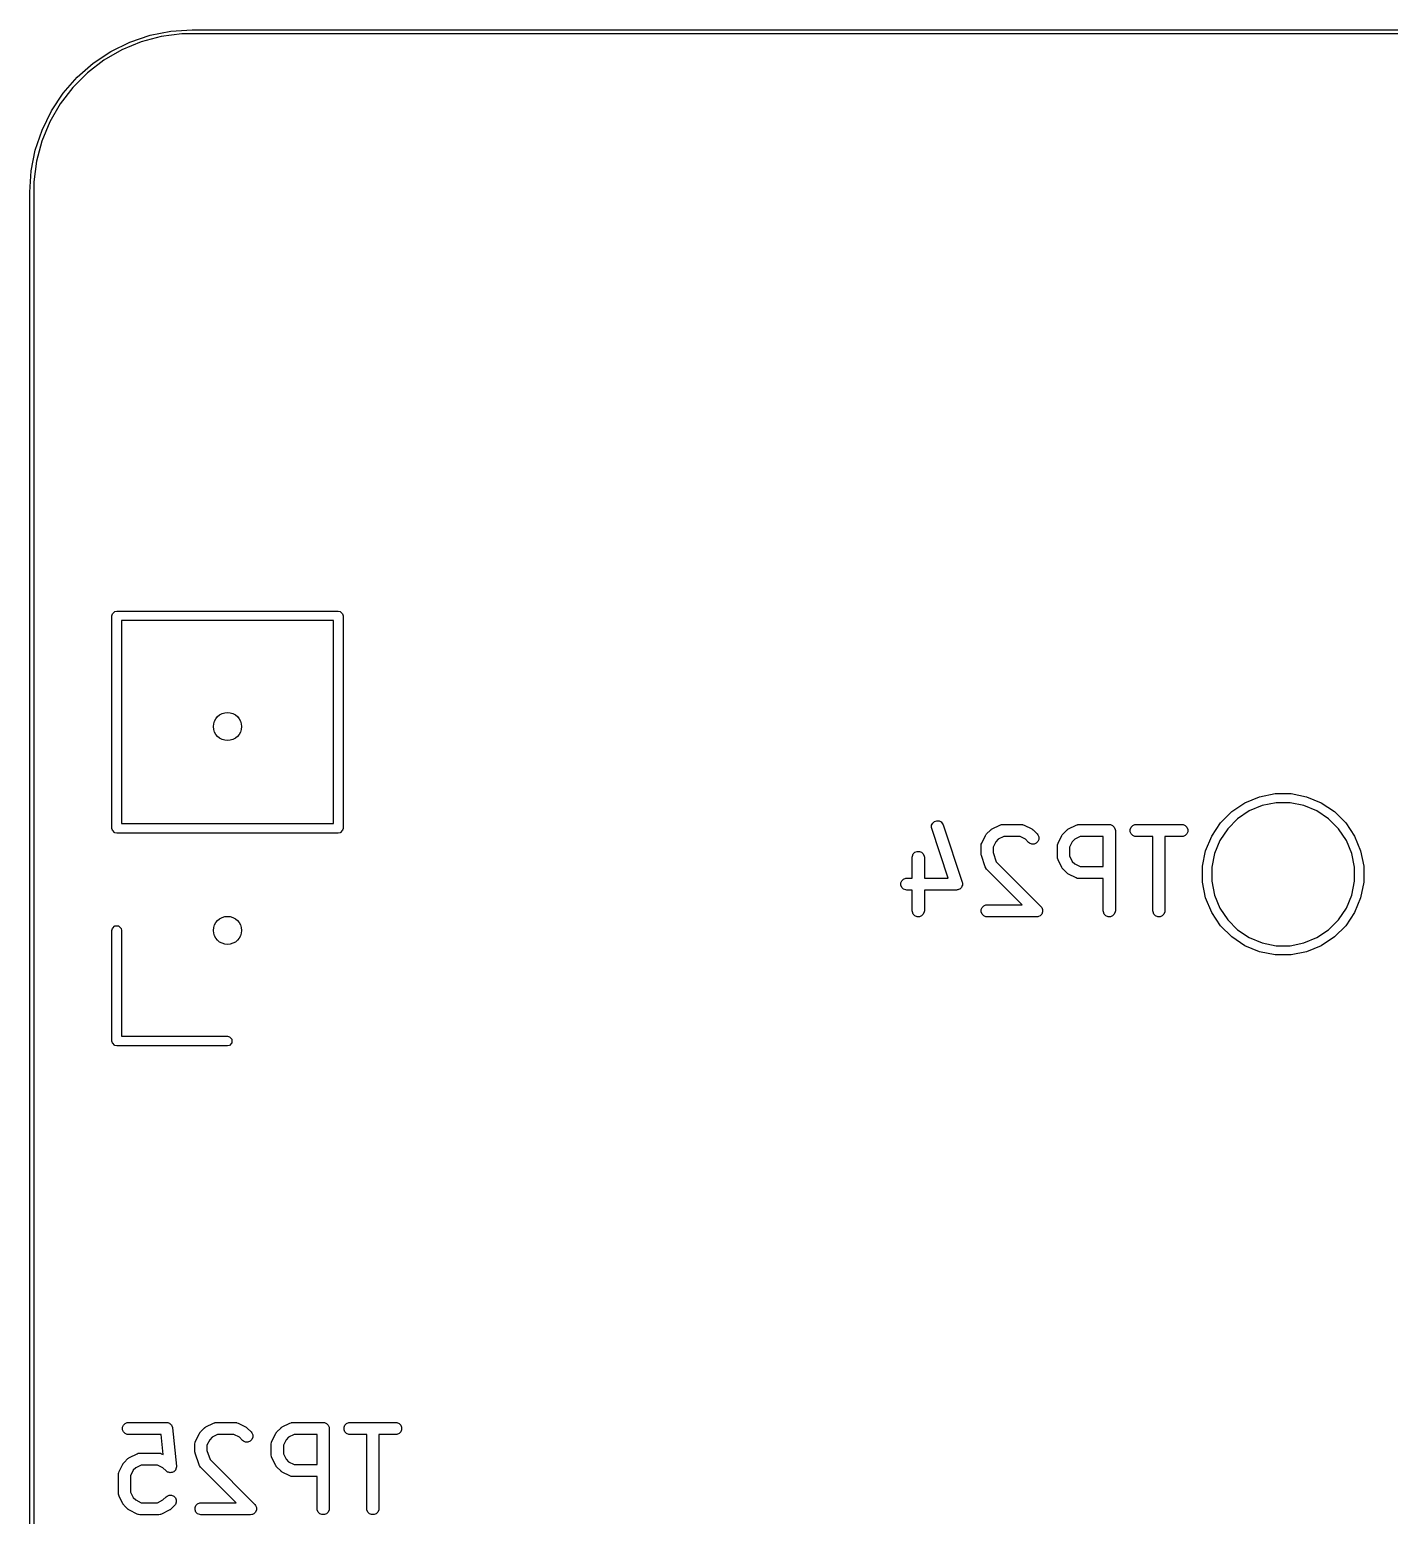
# Model space of a CAD drawing. Header units: millimetres. Extents: x 113.4 to 170.4, y -113 to -74.5.
# Drawn here: x 113.38 to 130.32, y -92.99 to -74.47 of the extents above; entities that cross this region are included whole.
import ezdxf

# ---------------------------------------------------------------- set-up
doc = ezdxf.new("R2010")
doc.units = ezdxf.units.MM
doc.layers.add('B.Silkscreen', color=31, linetype='CONTINUOUS', true_color=0xe8b2a7)

msp = doc.modelspace()

# ---------------------------------------------------------------- linework, layer by layer
at = {"layer": 'B.Silkscreen', "linetype": 'CONTINUOUS'}
for p, q in [((114.625066, -74.629144), (114.875891, -74.544)), ((115.01387, -74.558792), (114.763795, -74.6258)), ((114.875891, -74.544), (115.135684, -74.492324)), ((115.270552, -74.525), (115.01387, -74.558792)), ((115.135684, -74.492324), (115.4, -74.475)), ((115.4, -74.525), (115.270552, -74.525)), ((115.4, -74.475), (168.4, -74.475)), ((168.4, -74.525), (115.4, -74.525)), ((114.167258, -74.893459), (114.3875, -74.746298)), ((114.524605, -74.724875), (114.300394, -74.854323)), ((114.3875, -74.746298), (114.625066, -74.629144)), ((114.763795, -74.6258), (114.524605, -74.724875)), ((113.968108, -75.068108), (114.167258, -74.893459)), ((114.300394, -74.854323), (114.094997, -75.01193)), ((113.793459, -75.267258), (113.968108, -75.068108)), ((114.094997, -75.01193), (113.91193, -75.194997)), ((113.646298, -75.4875), (113.793459, -75.267258)), ((113.91193, -75.194997), (113.754323, -75.400394)), ((113.529144, -75.725066), (113.646298, -75.4875)), ((113.754323, -75.400394), (113.624875, -75.624605)), ((113.624875, -75.624605), (113.5258, -75.863795)), ((113.444, -75.975891), (113.529144, -75.725066)), ((113.5258, -75.863795), (113.458792, -76.11387)), ((113.392324, -76.235684), (113.444, -75.975891)), ((113.375, -76.5), (113.392324, -76.235684)), ((113.458792, -76.11387), (113.425, -76.370552)), ((113.425, -76.370552), (113.425, -76.5)), ((113.375, -111), (113.375, -76.5)), ((113.425, -76.5), (113.425, -111)), ((114.400758, -81.779184), (114.405325, -81.756223)), ((114.400758, -84.429184), (114.400758, -81.779184)), ((114.405325, -81.756223), (114.437797, -81.723751)), ((114.437797, -81.723751), (114.460758, -81.719184)), ((114.460758, -81.719184), (117.220758, -81.719184)), ((117.220758, -81.719184), (117.243719, -81.723751)), ((117.243719, -81.723751), (117.276191, -81.756223)), ((117.276191, -81.756223), (117.280758, -81.779184)), ((117.280758, -81.779184), (117.280758, -84.429184)), ((114.520758, -81.839184), (114.520758, -84.369184)), ((117.160758, -81.839184), (114.520758, -81.839184)), ((117.160758, -84.369184), (117.160758, -81.839184)), ((128.523889, -84.10926), (128.706812, -84.03349)), ((128.706812, -84.03349), (128.901003, -83.994863)), ((128.901003, -83.994863), (129.098997, -83.994863)), ((129.098997, -83.994863), (129.293188, -84.03349)), ((129.293188, -84.03349), (129.476111, -84.10926)), ((128.219259, -84.359263), (128.359263, -84.219259)), ((128.359263, -84.219259), (128.523889, -84.10926)), ((128.578427, -84.211293), (128.432658, -84.308692)), ((128.740397, -84.144203), (128.578427, -84.211293)), ((128.912343, -84.11), (128.740397, -84.144203)), ((129.087657, -84.11), (128.912343, -84.11)), ((129.259603, -84.144203), (129.087657, -84.11)), ((129.421573, -84.211293), (129.259603, -84.144203)), ((129.567342, -84.308692), (129.421573, -84.211293)), ((129.476111, -84.10926), (129.640737, -84.219259)), ((129.640737, -84.219259), (129.780741, -84.359263)), ((114.520758, -84.369184), (117.160758, -84.369184)), ((124.616064, -84.41658), (124.618139, -84.38739)), ((124.619324, -84.430917), (124.616064, -84.41658)), ((124.618139, -84.38739), (124.631225, -84.361217)), ((124.631225, -84.361217), (124.653332, -84.342043)), ((124.653332, -84.342043), (124.681095, -84.332789)), ((124.681095, -84.332789), (124.710285, -84.334864)), ((124.710285, -84.334864), (124.736458, -84.34795)), ((124.736458, -84.34795), (124.755632, -84.370057)), ((124.755632, -84.370057), (124.761626, -84.383483)), ((124.761626, -84.383483), (124.999721, -85.097767)), ((125.37122, -84.435356), (125.466458, -84.387737)), ((125.466458, -84.387737), (125.480189, -84.382482)), ((125.480189, -84.382482), (125.482878, -84.38229)), ((125.482878, -84.38229), (125.485367, -84.38126)), ((125.485367, -84.38126), (125.499999, -84.379819)), ((125.499999, -84.379819), (125.738094, -84.379819)), ((125.738094, -84.379819), (125.752726, -84.38126)), ((125.752726, -84.38126), (125.755215, -84.382291)), ((125.755215, -84.382291), (125.757903, -84.382482)), ((125.757903, -84.382482), (125.771635, -84.387737)), ((125.771635, -84.387737), (125.866873, -84.435356)), ((126.323601, -84.435356), (126.418839, -84.387737)), ((126.418839, -84.387737), (126.43257, -84.382482)), ((126.43257, -84.382482), (126.435259, -84.38229)), ((126.435259, -84.38229), (126.437748, -84.38126)), ((126.437748, -84.38126), (126.45238, -84.379819)), ((126.45238, -84.379819), (126.833332, -84.379819)), ((126.833332, -84.379819), (126.847964, -84.38126)), ((126.847964, -84.38126), (126.875, -84.392459)), ((126.875, -84.392459), (126.895692, -84.413151)), ((126.895692, -84.413151), (126.906891, -84.440187)), ((127.093107, -84.440187), (127.104306, -84.413151)), ((127.104306, -84.413151), (127.124998, -84.392459)), ((127.124998, -84.392459), (127.152034, -84.38126)), ((127.152034, -84.38126), (127.166666, -84.379819)), ((127.166666, -84.379819), (127.738094, -84.379819)), ((127.738094, -84.379819), (127.752726, -84.38126)), ((127.752726, -84.38126), (127.779762, -84.392459)), ((127.779762, -84.392459), (127.800454, -84.413151)), ((127.800454, -84.413151), (127.811653, -84.440187)), ((128.10926, -84.523889), (128.219259, -84.359263)), ((128.432658, -84.308692), (128.308692, -84.432658)), ((129.691308, -84.432658), (129.567342, -84.308692)), ((129.780741, -84.359263), (129.89074, -84.523889)), ((114.405325, -84.452145), (114.400758, -84.429184)), ((114.437797, -84.484617), (114.405325, -84.452145)), ((114.460758, -84.489184), (114.437797, -84.484617)), ((117.220758, -84.489184), (114.460758, -84.489184)), ((117.243719, -84.484617), (117.220758, -84.489184)), ((117.276191, -84.452145), (117.243719, -84.484617)), ((117.280758, -84.429184), (117.276191, -84.452145)), ((124.824513, -85.046485), (124.619324, -84.430917)), ((125.242441, -84.611754), (125.29006, -84.516516)), ((125.29006, -84.516516), (125.294024, -84.510216)), ((125.294024, -84.510216), (125.294782, -84.508389)), ((125.294782, -84.508389), (125.29647, -84.506332)), ((125.29647, -84.506332), (125.297892, -84.504073)), ((125.297892, -84.504073), (125.29939, -84.502773)), ((125.29939, -84.502773), (125.304109, -84.497024)), ((125.304109, -84.497024), (125.351728, -84.449405)), ((125.351728, -84.449405), (125.357477, -84.444686)), ((125.357477, -84.444686), (125.358777, -84.443188)), ((125.358777, -84.443188), (125.361036, -84.441766)), ((125.361036, -84.441766), (125.363093, -84.440078)), ((125.363093, -84.440078), (125.36492, -84.43932)), ((125.36492, -84.43932), (125.37122, -84.435356)), ((125.418781, -84.594484), (125.384523, -84.663)), ((125.449188, -84.564077), (125.418781, -84.594484)), ((125.517704, -84.529819), (125.449188, -84.564077)), ((125.720389, -84.529819), (125.517704, -84.529819)), ((125.788905, -84.564077), (125.720389, -84.529819)), ((125.827918, -84.60309), (125.788905, -84.564077)), ((125.839283, -84.612417), (125.827918, -84.60309)), ((125.866873, -84.435356), (125.873172, -84.43932)), ((125.873172, -84.43932), (125.875, -84.440078)), ((125.875, -84.440078), (125.877056, -84.441766)), ((125.877056, -84.441766), (125.879316, -84.443188)), ((125.879316, -84.443188), (125.880615, -84.444686)), ((125.880615, -84.444686), (125.886365, -84.449405)), ((125.886365, -84.449405), (125.933984, -84.497024)), ((125.943311, -84.591724), (125.922618, -84.612417)), ((125.933984, -84.497024), (125.943311, -84.508389)), ((125.943311, -84.508389), (125.95451, -84.535425)), ((125.95451, -84.564688), (125.943311, -84.591724)), ((125.95451, -84.535425), (125.95451, -84.564688)), ((126.194822, -84.611754), (126.242441, -84.516516)), ((126.242441, -84.516516), (126.246405, -84.510216)), ((126.246405, -84.510216), (126.247163, -84.508389)), ((126.247163, -84.508389), (126.248851, -84.506332)), ((126.248851, -84.506332), (126.250273, -84.504073)), ((126.250273, -84.504073), (126.251771, -84.502773)), ((126.251771, -84.502773), (126.25649, -84.497024)), ((126.25649, -84.497024), (126.304109, -84.449405)), ((126.304109, -84.449405), (126.309858, -84.444686)), ((126.309858, -84.444686), (126.311158, -84.443188)), ((126.311158, -84.443188), (126.313417, -84.441766)), ((126.313417, -84.441766), (126.315474, -84.440078)), ((126.315474, -84.440078), (126.317301, -84.43932)), ((126.317301, -84.43932), (126.323601, -84.435356)), ((126.371162, -84.594484), (126.336904, -84.663)), ((126.401569, -84.564077), (126.371162, -84.594484)), ((126.470085, -84.529819), (126.401569, -84.564077)), ((126.758332, -84.529819), (126.470085, -84.529819)), ((126.758332, -84.903628), (126.758332, -84.529819)), ((126.906891, -84.440187), (126.908332, -84.454819)), ((126.908332, -84.454819), (126.908332, -85.454819)), ((127.093107, -84.469451), (127.093107, -84.440187)), ((127.104306, -84.496487), (127.093107, -84.469451)), ((127.124998, -84.517179), (127.104306, -84.496487)), ((127.152034, -84.528378), (127.124998, -84.517179)), ((127.166666, -84.529819), (127.152034, -84.528378)), ((127.37738, -84.529819), (127.166666, -84.529819)), ((127.37738, -85.454819), (127.37738, -84.529819)), ((127.738094, -84.529819), (127.52738, -84.529819)), ((127.52738, -84.529819), (127.52738, -85.454819)), ((127.752726, -84.528378), (127.738094, -84.529819)), ((127.779762, -84.517179), (127.752726, -84.528378)), ((127.800454, -84.496487), (127.779762, -84.517179)), ((127.811653, -84.469451), (127.800454, -84.496487)), ((127.811653, -84.440187), (127.811653, -84.469451)), ((128.03349, -84.706812), (128.10926, -84.523889)), ((128.211293, -84.578427), (128.144203, -84.740397)), ((128.308692, -84.432658), (128.211293, -84.578427)), ((129.788707, -84.578427), (129.691308, -84.432658)), ((129.855797, -84.740397), (129.788707, -84.578427)), ((129.89074, -84.523889), (129.96651, -84.706812)), ((124.37738, -84.788152), (124.378821, -84.77352)), ((124.37738, -85.046485), (124.37738, -84.788152)), ((124.378821, -84.77352), (124.39002, -84.746484)), ((124.39002, -84.746484), (124.410712, -84.725792)), ((124.410712, -84.725792), (124.437748, -84.714593)), ((124.437748, -84.714593), (124.467012, -84.714593)), ((124.467012, -84.714593), (124.494048, -84.725792)), ((124.494048, -84.725792), (124.51474, -84.746484)), ((124.51474, -84.746484), (124.525939, -84.77352)), ((124.525939, -84.77352), (124.52738, -84.788152)), ((124.52738, -84.788152), (124.52738, -85.046485)), ((125.234523, -84.645295), (125.235964, -84.630663)), ((125.234523, -84.740533), (125.234523, -84.645295)), ((125.235252, -84.747938), (125.234523, -84.740533)), ((125.235112, -84.749913), (125.235252, -84.747938)), ((125.235702, -84.75251), (125.235112, -84.749913)), ((125.235964, -84.755165), (125.235702, -84.75251)), ((125.235964, -84.630663), (125.236995, -84.628173)), ((125.236722, -84.756996), (125.235964, -84.755165)), ((125.238372, -84.76425), (125.236722, -84.756996)), ((125.236995, -84.628173), (125.237186, -84.625486)), ((125.237186, -84.625486), (125.242441, -84.611754)), ((125.285991, -84.907107), (125.238372, -84.76425)), ((125.384523, -84.663), (125.384523, -84.728362)), ((125.384523, -84.728362), (125.422694, -84.842876)), ((125.866319, -84.623616), (125.839283, -84.612417)), ((125.895582, -84.623616), (125.866319, -84.623616)), ((125.922618, -84.612417), (125.895582, -84.623616)), ((126.186904, -84.645295), (126.188345, -84.630663)), ((126.186904, -84.788152), (126.186904, -84.645295)), ((126.188345, -84.802784), (126.186904, -84.788152)), ((126.188345, -84.630663), (126.189376, -84.628173)), ((126.189376, -84.628173), (126.189567, -84.625486)), ((126.189567, -84.625486), (126.194822, -84.611754)), ((126.336904, -84.663), (126.336904, -84.770447)), ((126.336904, -84.770447), (126.371162, -84.838963)), ((127.994863, -84.901003), (128.03349, -84.706812)), ((128.144203, -84.740397), (128.11, -84.912343)), ((129.89, -84.912343), (129.855797, -84.740397)), ((129.96651, -84.706812), (130.005137, -84.901003)), ((125.291985, -84.920532), (125.285991, -84.907107)), ((125.29375, -84.922567), (125.291985, -84.920532)), ((125.294782, -84.925058), (125.29375, -84.922567)), ((125.304109, -84.936423), (125.294782, -84.925058)), ((125.747504, -85.379819), (125.304109, -84.936423)), ((125.422694, -84.842876), (125.981603, -85.401786)), ((126.189376, -84.805273), (126.188345, -84.802784)), ((126.189567, -84.807961), (126.189376, -84.805273)), ((126.194822, -84.821693), (126.189567, -84.807961)), ((126.242441, -84.916931), (126.194822, -84.821693)), ((126.246405, -84.92323), (126.242441, -84.916931)), ((126.247163, -84.925058), (126.246405, -84.92323)), ((126.248851, -84.927114), (126.247163, -84.925058)), ((126.250273, -84.929374), (126.248851, -84.927114)), ((126.251771, -84.930673), (126.250273, -84.929374)), ((126.25649, -84.936423), (126.251771, -84.930673)), ((126.304109, -84.984042), (126.25649, -84.936423)), ((126.371162, -84.838963), (126.401569, -84.86937)), ((126.401569, -84.86937), (126.470085, -84.903628)), ((126.470085, -84.903628), (126.758332, -84.903628)), ((127.994863, -84.912343), (127.994863, -84.901003)), ((127.994863, -85.098997), (127.994863, -84.912343)), ((128.11, -84.912343), (128.11, -85.087657)), ((129.89, -85.087657), (129.89, -84.912343)), ((130.005137, -84.901003), (130.005137, -85.098997)), ((124.235964, -85.106853), (124.247163, -85.079817)), ((124.235964, -85.136117), (124.235964, -85.106853)), ((124.247163, -85.163153), (124.235964, -85.136117)), ((124.247163, -85.079817), (124.267855, -85.059125)), ((124.267855, -85.059125), (124.294891, -85.047926)), ((124.294891, -85.047926), (124.309523, -85.046485)), ((124.309523, -85.046485), (124.37738, -85.046485)), ((124.52738, -85.046485), (124.824513, -85.046485)), ((124.995532, -85.152041), (124.99093, -85.163153)), ((125.000906, -85.141294), (124.995532, -85.152041)), ((124.999721, -85.097767), (125.00137, -85.105022)), ((125.001096, -85.138608), (125.000906, -85.141294)), ((125.002129, -85.136117), (125.001096, -85.138608)), ((125.00137, -85.105022), (125.002129, -85.106853)), ((125.002129, -85.106853), (125.002129, -85.108357)), ((125.002129, -85.108357), (125.002981, -85.112104)), ((125.002981, -85.112104), (125.002129, -85.124089)), ((125.002129, -85.124089), (125.002129, -85.136117)), ((126.309858, -84.98876), (126.304109, -84.984042)), ((126.311158, -84.990259), (126.309858, -84.98876)), ((126.313417, -84.99168), (126.311158, -84.990259)), ((126.315474, -84.993369), (126.313417, -84.99168)), ((126.317301, -84.994126), (126.315474, -84.993369)), ((126.323601, -84.998091), (126.317301, -84.994126)), ((126.418839, -85.04571), (126.323601, -84.998091)), ((126.43257, -85.050965), (126.418839, -85.04571)), ((126.435259, -85.051156), (126.43257, -85.050965)), ((126.437748, -85.052187), (126.435259, -85.051156)), ((126.45238, -85.053628), (126.437748, -85.052187)), ((126.758332, -85.053628), (126.45238, -85.053628)), ((126.758332, -85.454819), (126.758332, -85.053628)), ((128.03349, -85.293188), (127.994863, -85.098997)), ((128.11, -85.087657), (128.144203, -85.259603)), ((129.855797, -85.259603), (129.89, -85.087657)), ((130.005137, -85.098997), (129.96651, -85.293188)), ((124.267855, -85.183845), (124.247163, -85.163153)), ((124.294891, -85.195044), (124.267855, -85.183845)), ((124.309523, -85.196485), (124.294891, -85.195044)), ((124.37738, -85.196485), (124.309523, -85.196485)), ((124.37738, -85.454819), (124.37738, -85.196485)), ((124.92857, -85.196485), (124.52738, -85.196485)), ((124.52738, -85.196485), (124.52738, -85.454819)), ((124.935975, -85.195755), (124.92857, -85.196485)), ((124.93795, -85.195896), (124.935975, -85.195755)), ((124.939375, -85.19542), (124.93795, -85.195896)), ((124.943202, -85.195044), (124.939375, -85.19542)), ((124.954311, -85.190442), (124.943202, -85.195044)), ((124.965712, -85.186642), (124.954311, -85.190442)), ((124.967747, -85.184876), (124.965712, -85.186642)), ((124.970238, -85.183845), (124.967747, -85.184876)), ((124.97874, -85.175342), (124.970238, -85.183845)), ((124.98782, -85.167468), (124.97874, -85.175342)), ((124.989024, -85.165058), (124.98782, -85.167468)), ((124.99093, -85.163153), (124.989024, -85.165058)), ((128.10926, -85.476111), (128.03349, -85.293188)), ((128.144203, -85.259603), (128.211293, -85.421573)), ((129.788707, -85.421573), (129.855797, -85.259603)), ((129.96651, -85.293188), (129.89074, -85.476111)), ((124.378821, -85.469451), (124.37738, -85.454819)), ((124.39002, -85.496487), (124.378821, -85.469451)), ((124.410712, -85.517179), (124.39002, -85.496487)), ((124.437748, -85.528378), (124.410712, -85.517179)), ((124.467012, -85.528378), (124.437748, -85.528378)), ((124.494048, -85.517179), (124.467012, -85.528378)), ((124.51474, -85.496487), (124.494048, -85.517179)), ((124.525939, -85.469451), (124.51474, -85.496487)), ((124.52738, -85.454819), (124.525939, -85.469451)), ((125.235964, -85.440187), (125.247163, -85.413151)), ((125.235964, -85.469451), (125.235964, -85.440187)), ((125.247163, -85.496487), (125.235964, -85.469451)), ((125.247163, -85.413151), (125.267855, -85.392459)), ((125.267855, -85.517179), (125.247163, -85.496487)), ((125.267855, -85.392459), (125.294891, -85.38126)), ((125.294891, -85.528378), (125.267855, -85.517179)), ((125.294891, -85.38126), (125.309523, -85.379819)), ((125.309523, -85.529819), (125.294891, -85.528378)), ((125.309523, -85.379819), (125.747504, -85.379819)), ((125.92857, -85.529819), (125.309523, -85.529819)), ((125.943202, -85.528378), (125.92857, -85.529819)), ((125.95112, -85.525098), (125.943202, -85.528378)), ((125.970238, -85.51718), (125.95112, -85.525098)), ((125.99093, -85.496487), (125.970238, -85.51718)), ((125.981603, -85.401786), (125.990931, -85.413151)), ((126.002129, -85.469451), (125.99093, -85.496487)), ((125.990931, -85.413151), (126.002129, -85.440188)), ((126.002129, -85.440188), (126.002129, -85.469451)), ((126.759773, -85.469451), (126.758332, -85.454819)), ((126.770972, -85.496487), (126.759773, -85.469451)), ((126.791664, -85.517179), (126.770972, -85.496487)), ((126.8187, -85.528378), (126.791664, -85.517179)), ((126.847964, -85.528378), (126.8187, -85.528378)), ((126.875, -85.517179), (126.847964, -85.528378)), ((126.895692, -85.496487), (126.875, -85.517179)), ((126.906891, -85.469451), (126.895692, -85.496487)), ((126.908332, -85.454819), (126.906891, -85.469451)), ((127.378821, -85.469451), (127.37738, -85.454819)), ((127.39002, -85.496487), (127.378821, -85.469451)), ((127.410712, -85.517179), (127.39002, -85.496487)), ((127.437748, -85.528378), (127.410712, -85.517179)), ((127.467012, -85.528378), (127.437748, -85.528378)), ((127.494048, -85.517179), (127.467012, -85.528378)), ((127.51474, -85.496487), (127.494048, -85.517179)), ((127.525939, -85.469451), (127.51474, -85.496487)), ((127.52738, -85.454819), (127.525939, -85.469451)), ((128.219259, -85.640737), (128.10926, -85.476111)), ((128.211293, -85.421573), (128.308692, -85.567342)), ((129.691308, -85.567342), (129.788707, -85.421573)), ((129.89074, -85.476111), (129.780741, -85.640737)), ((114.400758, -85.699184), (114.405325, -85.676223)), ((114.400758, -87.079184), (114.400758, -85.699184)), ((114.405325, -85.676223), (114.437797, -85.643751)), ((114.437797, -85.643751), (114.483719, -85.643751)), ((114.483719, -85.643751), (114.516191, -85.676223)), ((114.516191, -85.676223), (114.520758, -85.699184)), ((114.520758, -85.699184), (114.520758, -87.019184)), ((128.359263, -85.780741), (128.219259, -85.640737)), ((128.308692, -85.567342), (128.432658, -85.691308)), ((128.432658, -85.691308), (128.578427, -85.788707)), ((129.421573, -85.788707), (129.567342, -85.691308)), ((129.567342, -85.691308), (129.691308, -85.567342)), ((129.780741, -85.640737), (129.640737, -85.780741)), ((128.523889, -85.89074), (128.359263, -85.780741)), ((128.706812, -85.96651), (128.523889, -85.89074)), ((128.578427, -85.788707), (128.740397, -85.855797)), ((128.740397, -85.855797), (128.912343, -85.89)), ((128.912343, -85.89), (129.087657, -85.89)), ((129.087657, -85.89), (129.259603, -85.855797)), ((129.259603, -85.855797), (129.421573, -85.788707)), ((129.476111, -85.89074), (129.293188, -85.96651)), ((129.640737, -85.780741), (129.476111, -85.89074)), ((128.901003, -86.005137), (128.706812, -85.96651)), ((129.098997, -86.005137), (128.901003, -86.005137)), ((129.293188, -85.96651), (129.098997, -86.005137)), ((114.405325, -87.102145), (114.400758, -87.079184)), ((114.437797, -87.134617), (114.405325, -87.102145)), ((114.460758, -87.139184), (114.437797, -87.134617)), ((115.840758, -87.139184), (114.460758, -87.139184)), ((114.520758, -87.019184), (115.840758, -87.019184)), ((115.840758, -87.019184), (115.863719, -87.023751)), ((115.863719, -87.134617), (115.840758, -87.139184)), ((115.863719, -87.023751), (115.896191, -87.056223)), ((115.896191, -87.102145), (115.863719, -87.134617)), ((115.896191, -87.056223), (115.896191, -87.102145)), ((114.531202, -91.892187), (114.542401, -91.865151)), ((114.531202, -91.921451), (114.531202, -91.892187)), ((114.542401, -91.948487), (114.531202, -91.921451)), ((114.542401, -91.865151), (114.563093, -91.844459)), ((114.563093, -91.969179), (114.542401, -91.948487)), ((114.563093, -91.844459), (114.590129, -91.83326)), ((114.590129, -91.980378), (114.563093, -91.969179)), ((114.590129, -91.83326), (114.604761, -91.831819)), ((114.604761, -91.981819), (114.590129, -91.980378)), ((114.604761, -91.831819), (115.080951, -91.831819)), ((115.013077, -91.981819), (114.604761, -91.981819)), ((115.037895, -92.230009), (115.013077, -91.981819)), ((115.080951, -91.831819), (115.086362, -91.832351)), ((115.086362, -91.832351), (115.088191, -91.832169)), ((115.088191, -91.832169), (115.089977, -91.832707)), ((115.089977, -91.832707), (115.095583, -91.83326)), ((115.095583, -91.83326), (115.105709, -91.837454)), ((115.105709, -91.837454), (115.116207, -91.840622)), ((115.116207, -91.840622), (115.11913, -91.843013)), ((115.11913, -91.843013), (115.122619, -91.844459)), ((115.122619, -91.844459), (115.130372, -91.852212)), ((115.130372, -91.852212), (115.138855, -91.859153)), ((115.138855, -91.859153), (115.140639, -91.862479)), ((115.140639, -91.862479), (115.143311, -91.865151)), ((115.143311, -91.865151), (115.147506, -91.87528)), ((115.147506, -91.87528), (115.152689, -91.88494)), ((115.152689, -91.88494), (115.153796, -91.890464)), ((115.153796, -91.890464), (115.15451, -91.892187)), ((115.15451, -91.892187), (115.15451, -91.894023)), ((115.15451, -91.894023), (115.155579, -91.899356)), ((115.155579, -91.899356), (115.203198, -92.375546)), ((115.442441, -92.063754), (115.49006, -91.968516)), ((115.49006, -91.968516), (115.494024, -91.962216)), ((115.494024, -91.962216), (115.494782, -91.960389)), ((115.494782, -91.960389), (115.49647, -91.958332)), ((115.49647, -91.958332), (115.497892, -91.956073)), ((115.497892, -91.956073), (115.49939, -91.954773)), ((115.49939, -91.954773), (115.504109, -91.949024)), ((115.504109, -91.949024), (115.551728, -91.901405)), ((115.551728, -91.901405), (115.557477, -91.896686)), ((115.557477, -91.896686), (115.558777, -91.895188)), ((115.558777, -91.895188), (115.561036, -91.893766)), ((115.561036, -91.893766), (115.563093, -91.892078)), ((115.563093, -91.892078), (115.56492, -91.89132)), ((115.56492, -91.89132), (115.57122, -91.887356)), ((115.57122, -91.887356), (115.666458, -91.839737)), ((115.717704, -91.981819), (115.649188, -92.016077)), ((115.666458, -91.839737), (115.680189, -91.834482)), ((115.680189, -91.834482), (115.682878, -91.83429)), ((115.682878, -91.83429), (115.685367, -91.83326)), ((115.685367, -91.83326), (115.699999, -91.831819)), ((115.699999, -91.831819), (115.938094, -91.831819)), ((115.920389, -91.981819), (115.717704, -91.981819)), ((115.988905, -92.016077), (115.920389, -91.981819)), ((115.938094, -91.831819), (115.952726, -91.83326)), ((115.952726, -91.83326), (115.955215, -91.834291)), ((115.955215, -91.834291), (115.957903, -91.834482)), ((115.957903, -91.834482), (115.971635, -91.839737)), ((115.971635, -91.839737), (116.066873, -91.887356)), ((116.066873, -91.887356), (116.073172, -91.89132)), ((116.073172, -91.89132), (116.075, -91.892078)), ((116.075, -91.892078), (116.077056, -91.893766)), ((116.077056, -91.893766), (116.079316, -91.895188)), ((116.079316, -91.895188), (116.080615, -91.896686)), ((116.080615, -91.896686), (116.086365, -91.901405)), ((116.086365, -91.901405), (116.133984, -91.949024)), ((116.133984, -91.949024), (116.143311, -91.960389)), ((116.143311, -91.960389), (116.15451, -91.987425)), ((116.15451, -91.987425), (116.15451, -92.016688)), ((116.394822, -92.063754), (116.442441, -91.968516)), ((116.442441, -91.968516), (116.446405, -91.962216)), ((116.446405, -91.962216), (116.447163, -91.960389)), ((116.447163, -91.960389), (116.448851, -91.958332)), ((116.448851, -91.958332), (116.450273, -91.956073)), ((116.450273, -91.956073), (116.451771, -91.954773)), ((116.451771, -91.954773), (116.45649, -91.949024)), ((116.45649, -91.949024), (116.504109, -91.901405)), ((116.504109, -91.901405), (116.509858, -91.896686)), ((116.509858, -91.896686), (116.511158, -91.895188)), ((116.511158, -91.895188), (116.513417, -91.893766)), ((116.513417, -91.893766), (116.515474, -91.892078)), ((116.515474, -91.892078), (116.517301, -91.89132)), ((116.517301, -91.89132), (116.523601, -91.887356)), ((116.523601, -91.887356), (116.618839, -91.839737)), ((116.670085, -91.981819), (116.601569, -92.016077)), ((116.618839, -91.839737), (116.63257, -91.834482)), ((116.63257, -91.834482), (116.635259, -91.83429)), ((116.635259, -91.83429), (116.637748, -91.83326)), ((116.637748, -91.83326), (116.65238, -91.831819)), ((116.65238, -91.831819), (117.033332, -91.831819)), ((116.958332, -91.981819), (116.670085, -91.981819)), ((116.958332, -92.355628), (116.958332, -91.981819)), ((117.033332, -91.831819), (117.047964, -91.83326)), ((117.047964, -91.83326), (117.075, -91.844459)), ((117.075, -91.844459), (117.095692, -91.865151)), ((117.095692, -91.865151), (117.106891, -91.892187)), ((117.106891, -91.892187), (117.108332, -91.906819)), ((117.108332, -91.906819), (117.108332, -92.906819)), ((117.293107, -91.892187), (117.304306, -91.865151)), ((117.293107, -91.921451), (117.293107, -91.892187)), ((117.304306, -91.948487), (117.293107, -91.921451)), ((117.304306, -91.865151), (117.324998, -91.844459)), ((117.324998, -91.969179), (117.304306, -91.948487)), ((117.324998, -91.844459), (117.352034, -91.83326)), ((117.352034, -91.980378), (117.324998, -91.969179)), ((117.352034, -91.83326), (117.366666, -91.831819)), ((117.366666, -91.981819), (117.352034, -91.980378)), ((117.366666, -91.831819), (117.938094, -91.831819)), ((117.57738, -91.981819), (117.366666, -91.981819)), ((117.57738, -92.906819), (117.57738, -91.981819)), ((117.938094, -91.981819), (117.72738, -91.981819)), ((117.72738, -91.981819), (117.72738, -92.906819)), ((117.938094, -91.831819), (117.952726, -91.83326)), ((117.952726, -91.980378), (117.938094, -91.981819)), ((117.952726, -91.83326), (117.979762, -91.844459)), ((117.979762, -91.969179), (117.952726, -91.980378)), ((117.979762, -91.844459), (118.000454, -91.865151)), ((118.000454, -91.948487), (117.979762, -91.969179)), ((118.000454, -91.865151), (118.011653, -91.892187)), ((118.011653, -91.921451), (118.000454, -91.948487)), ((118.011653, -91.892187), (118.011653, -91.921451)), ((115.434523, -92.097295), (115.435964, -92.082663)), ((115.434523, -92.192533), (115.434523, -92.097295)), ((115.435252, -92.199938), (115.434523, -92.192533)), ((115.435964, -92.082663), (115.436995, -92.080173)), ((115.436995, -92.080173), (115.437186, -92.077486)), ((115.437186, -92.077486), (115.442441, -92.063754)), ((115.618781, -92.046484), (115.584523, -92.115)), ((115.584523, -92.115), (115.584523, -92.180362)), ((115.584523, -92.180362), (115.622694, -92.294876)), ((115.649188, -92.016077), (115.618781, -92.046484)), ((116.027918, -92.05509), (115.988905, -92.016077)), ((116.039283, -92.064417), (116.027918, -92.05509)), ((116.066319, -92.075616), (116.039283, -92.064417)), ((116.095582, -92.075616), (116.066319, -92.075616)), ((116.122618, -92.064417), (116.095582, -92.075616)), ((116.143311, -92.043724), (116.122618, -92.064417)), ((116.15451, -92.016688), (116.143311, -92.043724)), ((116.386904, -92.097295), (116.388345, -92.082663)), ((116.386904, -92.240152), (116.386904, -92.097295)), ((116.388345, -92.082663), (116.389376, -92.080173)), ((116.389376, -92.080173), (116.389567, -92.077486)), ((116.389567, -92.077486), (116.394822, -92.063754)), ((116.571162, -92.046484), (116.536904, -92.115)), ((116.536904, -92.115), (116.536904, -92.222447)), ((116.601569, -92.016077), (116.571162, -92.046484)), ((114.49006, -92.444706), (114.537679, -92.349468)), ((114.537679, -92.349468), (114.541643, -92.343168)), ((114.541643, -92.343168), (114.542401, -92.341341)), ((114.542401, -92.341341), (114.544089, -92.339284)), ((114.544089, -92.339284), (114.545511, -92.337025)), ((114.545511, -92.337025), (114.547009, -92.335725)), ((114.547009, -92.335725), (114.551728, -92.329976)), ((114.551728, -92.329976), (114.599347, -92.282357)), ((114.599347, -92.282357), (114.605096, -92.277638)), ((114.605096, -92.277638), (114.606396, -92.27614)), ((114.606396, -92.27614), (114.608655, -92.274718)), ((114.608655, -92.274718), (114.610712, -92.27303)), ((114.610712, -92.27303), (114.612539, -92.272272)), ((114.612539, -92.272272), (114.618839, -92.268308)), ((114.618839, -92.268308), (114.714077, -92.220689)), ((114.765323, -92.362771), (114.696807, -92.397029)), ((114.714077, -92.220689), (114.727808, -92.215434)), ((114.727808, -92.215434), (114.730497, -92.215242)), ((114.730497, -92.215242), (114.732986, -92.214212)), ((114.732986, -92.214212), (114.747618, -92.212771)), ((114.747618, -92.212771), (114.985713, -92.212771)), ((114.968008, -92.362771), (114.765323, -92.362771)), ((115.036524, -92.397029), (114.968008, -92.362771)), ((114.985713, -92.212771), (115.000345, -92.214212)), ((115.000345, -92.214212), (115.002834, -92.215243)), ((115.002834, -92.215243), (115.005522, -92.215434)), ((115.005522, -92.215434), (115.019254, -92.220689)), ((115.019254, -92.220689), (115.037895, -92.230009)), ((115.203198, -92.375546), (115.20322, -92.390249)), ((115.435112, -92.201913), (115.435252, -92.199938)), ((115.435702, -92.20451), (115.435112, -92.201913)), ((115.435964, -92.207165), (115.435702, -92.20451)), ((115.436722, -92.208996), (115.435964, -92.207165)), ((115.438372, -92.21625), (115.436722, -92.208996)), ((115.485991, -92.359107), (115.438372, -92.21625)), ((115.491985, -92.372532), (115.485991, -92.359107)), ((115.49375, -92.374567), (115.491985, -92.372532)), ((115.494782, -92.377058), (115.49375, -92.374567)), ((115.504109, -92.388423), (115.494782, -92.377058)), ((115.622694, -92.294876), (116.181603, -92.853786)), ((116.388345, -92.254784), (116.386904, -92.240152)), ((116.389376, -92.257273), (116.388345, -92.254784)), ((116.389567, -92.259961), (116.389376, -92.257273)), ((116.394822, -92.273693), (116.389567, -92.259961)), ((116.442441, -92.368931), (116.394822, -92.273693)), ((116.446405, -92.37523), (116.442441, -92.368931)), ((116.447163, -92.377058), (116.446405, -92.37523)), ((116.448851, -92.379114), (116.447163, -92.377058)), ((116.450273, -92.381374), (116.448851, -92.379114)), ((116.451771, -92.382673), (116.450273, -92.381374)), ((116.536904, -92.222447), (116.571162, -92.290963)), ((116.571162, -92.290963), (116.601569, -92.32137)), ((116.601569, -92.32137), (116.670085, -92.355628)), ((116.670085, -92.355628), (116.958332, -92.355628)), ((114.482142, -92.478247), (114.483583, -92.463615)), ((114.482142, -92.716342), (114.482142, -92.478247)), ((114.483583, -92.463615), (114.484614, -92.461125)), ((114.484614, -92.461125), (114.484805, -92.458438)), ((114.484805, -92.458438), (114.49006, -92.444706)), ((114.6664, -92.427436), (114.632142, -92.495952)), ((114.632142, -92.495952), (114.632142, -92.698637)), ((114.696807, -92.397029), (114.6664, -92.427436)), ((115.075537, -92.436042), (115.036524, -92.397029)), ((115.086902, -92.445369), (115.075537, -92.436042)), ((115.09039, -92.446814), (115.086902, -92.445369)), ((115.093314, -92.449206), (115.09039, -92.446814)), ((115.103811, -92.452373), (115.093314, -92.449206)), ((115.113938, -92.456568), (115.103811, -92.452373)), ((115.117714, -92.456568), (115.113938, -92.456568)), ((115.12133, -92.457659), (115.117714, -92.456568)), ((115.13224, -92.456568), (115.12133, -92.457659)), ((115.143201, -92.456568), (115.13224, -92.456568)), ((115.146689, -92.455122), (115.143201, -92.456568)), ((115.150449, -92.454747), (115.146689, -92.455122)), ((115.160112, -92.449562), (115.150449, -92.454747)), ((115.170237, -92.445369), (115.160112, -92.449562)), ((115.172907, -92.442698), (115.170237, -92.445369)), ((115.176236, -92.440913), (115.172907, -92.442698)), ((115.183181, -92.432424), (115.176236, -92.440913)), ((115.19093, -92.424676), (115.183181, -92.432424)), ((115.192374, -92.421189), (115.19093, -92.424676)), ((115.194767, -92.418265), (115.192374, -92.421189)), ((115.197935, -92.407764), (115.194767, -92.418265)), ((115.202129, -92.39764), (115.197935, -92.407764)), ((115.20322, -92.390249), (115.202129, -92.393864)), ((115.202129, -92.393864), (115.202129, -92.39764)), ((115.947504, -92.831819), (115.504109, -92.388423)), ((116.45649, -92.388423), (116.451771, -92.382673)), ((116.504109, -92.436042), (116.45649, -92.388423)), ((116.509858, -92.44076), (116.504109, -92.436042)), ((116.511158, -92.442259), (116.509858, -92.44076)), ((116.513417, -92.44368), (116.511158, -92.442259)), ((116.515474, -92.445369), (116.513417, -92.44368)), ((116.517301, -92.446126), (116.515474, -92.445369)), ((116.523601, -92.450091), (116.517301, -92.446126)), ((116.618839, -92.49771), (116.523601, -92.450091)), ((116.63257, -92.502965), (116.618839, -92.49771)), ((116.635259, -92.503156), (116.63257, -92.502965)), ((116.637748, -92.504187), (116.635259, -92.503156)), ((116.65238, -92.505628), (116.637748, -92.504187)), ((116.958332, -92.505628), (116.65238, -92.505628)), ((116.958332, -92.906819), (116.958332, -92.505628)), ((114.483583, -92.730974), (114.482142, -92.716342)), ((114.484614, -92.733463), (114.483583, -92.730974)), ((114.484805, -92.736151), (114.484614, -92.733463)), ((114.49006, -92.749883), (114.484805, -92.736151)), ((114.537679, -92.845121), (114.49006, -92.749883)), ((114.632142, -92.698637), (114.6664, -92.767153)), ((115.075536, -92.758548), (115.086902, -92.74922)), ((115.086902, -92.74922), (115.113938, -92.738021)), ((115.113938, -92.738021), (115.143201, -92.738021)), ((115.143201, -92.738021), (115.170237, -92.749219)), ((115.170237, -92.749219), (115.19093, -92.769912)), ((114.541642, -92.851417), (114.537679, -92.845121)), ((114.5424, -92.853247), (114.541642, -92.851417)), ((114.544089, -92.855305), (114.5424, -92.853247)), ((114.545511, -92.857564), (114.544089, -92.855305)), ((114.547009, -92.858863), (114.545511, -92.857564)), ((114.551727, -92.864612), (114.547009, -92.858863)), ((114.599346, -92.912232), (114.551727, -92.864612)), ((114.605095, -92.91695), (114.599346, -92.912232)), ((114.606396, -92.91845), (114.605095, -92.91695)), ((114.608655, -92.919872), (114.606396, -92.91845)), ((114.610712, -92.92156), (114.608655, -92.919872)), ((114.612539, -92.922317), (114.610712, -92.92156)), ((114.618839, -92.926282), (114.612539, -92.922317)), ((114.714077, -92.973901), (114.618839, -92.926282)), ((114.6664, -92.767153), (114.696807, -92.797561)), ((114.696807, -92.797561), (114.765323, -92.831819)), ((114.765323, -92.831819), (114.968008, -92.831819)), ((114.968008, -92.831819), (115.036523, -92.797561)), ((115.114492, -92.926282), (115.019254, -92.973901)), ((115.036523, -92.797561), (115.075536, -92.758548)), ((115.120791, -92.922317), (115.114492, -92.926282)), ((115.122619, -92.92156), (115.120791, -92.922317)), ((115.124675, -92.919872), (115.122619, -92.92156)), ((115.126935, -92.91845), (115.124675, -92.919872)), ((115.128235, -92.91695), (115.126935, -92.91845)), ((115.133985, -92.912232), (115.128235, -92.91695)), ((115.181603, -92.864613), (115.133985, -92.912232)), ((115.190931, -92.853247), (115.181603, -92.864613)), ((115.19093, -92.769912), (115.202129, -92.796948)), ((115.202129, -92.826211), (115.190931, -92.853247)), ((115.202129, -92.796948), (115.202129, -92.826211)), ((115.435964, -92.892187), (115.447163, -92.865151)), ((115.435964, -92.921451), (115.435964, -92.892187)), ((115.447163, -92.948487), (115.435964, -92.921451)), ((115.447163, -92.865151), (115.467855, -92.844459)), ((115.467855, -92.844459), (115.494891, -92.83326)), ((115.494891, -92.83326), (115.509523, -92.831819)), ((115.509523, -92.831819), (115.947504, -92.831819)), ((116.181603, -92.853786), (116.190931, -92.865151)), ((116.202129, -92.921451), (116.19093, -92.948487)), ((116.190931, -92.865151), (116.202129, -92.892188)), ((116.202129, -92.892188), (116.202129, -92.921451)), ((116.959773, -92.921451), (116.958332, -92.906819)), ((116.970972, -92.948487), (116.959773, -92.921451)), ((117.106891, -92.921451), (117.095692, -92.948487)), ((117.108332, -92.906819), (117.106891, -92.921451)), ((117.578821, -92.921451), (117.57738, -92.906819)), ((117.59002, -92.948487), (117.578821, -92.921451)), ((117.725939, -92.921451), (117.71474, -92.948487)), ((117.72738, -92.906819), (117.725939, -92.921451)), ((114.727808, -92.979156), (114.714077, -92.973901)), ((114.730497, -92.979347), (114.727808, -92.979156)), ((114.732986, -92.980378), (114.730497, -92.979347)), ((114.747618, -92.981819), (114.732986, -92.980378)), ((114.985713, -92.981819), (114.747618, -92.981819)), ((115.000345, -92.980378), (114.985713, -92.981819)), ((115.002834, -92.979346), (115.000345, -92.980378)), ((115.005522, -92.979156), (115.002834, -92.979346)), ((115.019254, -92.973901), (115.005522, -92.979156)), ((115.467855, -92.969179), (115.447163, -92.948487)), ((115.494891, -92.980378), (115.467855, -92.969179)), ((115.509523, -92.981819), (115.494891, -92.980378)), ((116.12857, -92.981819), (115.509523, -92.981819)), ((116.143202, -92.980378), (116.12857, -92.981819)), ((116.15112, -92.977098), (116.143202, -92.980378)), ((116.170238, -92.96918), (116.15112, -92.977098)), ((116.19093, -92.948487), (116.170238, -92.96918)), ((116.991664, -92.969179), (116.970972, -92.948487)), ((117.0187, -92.980378), (116.991664, -92.969179)), ((117.047964, -92.980378), (117.0187, -92.980378)), ((117.075, -92.969179), (117.047964, -92.980378)), ((117.095692, -92.948487), (117.075, -92.969179)), ((117.610712, -92.969179), (117.59002, -92.948487)), ((117.637748, -92.980378), (117.610712, -92.969179)), ((117.667012, -92.980378), (117.637748, -92.980378)), ((117.694048, -92.969179), (117.667012, -92.980378)), ((117.71474, -92.948487), (117.694048, -92.969179))]:
    msp.add_line(p, q, dxfattribs=at)
at = {"layer": 'B.Silkscreen'}
for centre in [(115.840758, -83.159184), (115.840758, -83.159184), (115.840758, -85.699184), (115.840758, -85.699184)]:
    msp.add_circle(centre, 0.175, dxfattribs=at)

doc.saveas('drawing.dxf')
